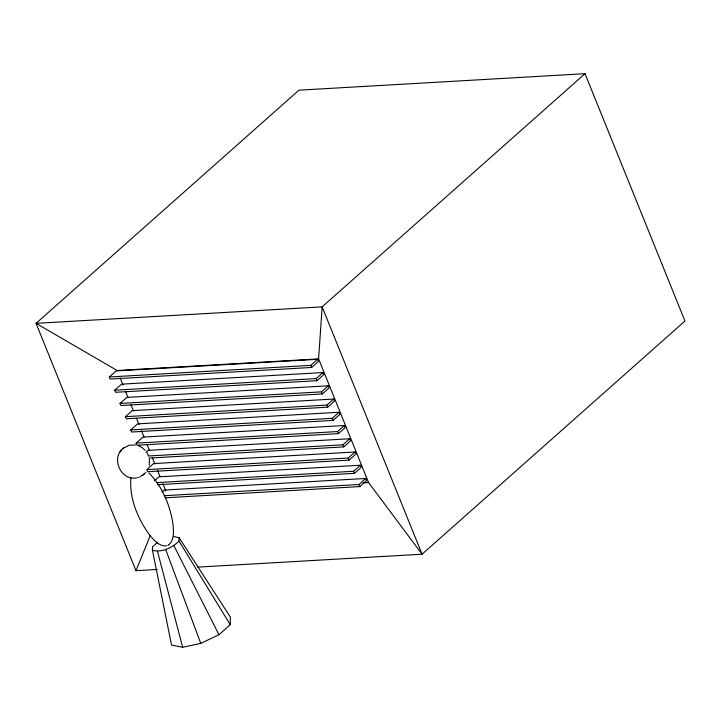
<?xml version="1.0" encoding="UTF-8"?>
<svg xmlns="http://www.w3.org/2000/svg" width="721" height="721" viewBox="0 0 721 721"><rect width="100%" height="100%" fill="white"/><g stroke="black" fill="none" stroke-linecap="round" stroke-linejoin="round"><path stroke-width="1.08" d="M174.022 536.613L179.06 537.632L230.359 617.122L230.26 624.71L218.959 634.732L200.78 643.366L182.665 647.305L171.535 645.043L152.437 550.276L152.492 546.833L157.602 542.3M230.26 624.71L179.006 541.065L179.06 537.632M157.295 569.455L135.981 570.681L36.05 323.341L322.134 306.867L422.064 554.206L368.575 482.565L318.61 358.896L322.134 306.867L585.019 73.695L684.95 321.043L422.064 554.206L197.689 567.13M149.319 465.315L149.346 459.241M130.889 477.807C129.176 498.608 137.972 519.381 150.202 535.802M135.981 570.681L150.283 535.523M123.651 447.975C110.412 457.42 120.659 481.078 136.611 477.852M121.236 450.264L119.812 452.265M145.858 472.552L139.91 476.896M109.34 376.975L116.162 370.927L317.619 359.319L318.466 361.41L311.652 367.458L110.187 379.066L109.34 376.975L310.805 365.367L317.619 359.319M114.693 390.205L121.507 384.167L322.972 372.559L323.81 374.65L316.997 380.697L115.531 392.296L114.693 390.205L316.149 378.606L322.972 372.559M120.037 403.445L126.851 397.397L328.316 385.798L329.164 387.889L322.341 393.936L120.885 405.535L120.037 403.445L321.503 391.845L328.316 385.798M125.382 416.684L132.204 410.637L333.661 399.037L334.508 401.128L327.695 407.176L126.229 418.775L125.382 416.684L326.847 405.085L333.661 399.037M130.735 429.923L137.549 423.876L339.014 412.277L339.861 414.368L333.039 420.406L131.583 432.014L130.735 429.923L332.192 418.315L339.014 412.277M136.08 443.154L142.902 437.115L344.359 425.507L345.206 427.598L338.392 433.645L136.927 445.245L136.08 443.154L337.545 431.555L344.359 425.507M145.975 452.364L148.247 450.346L349.712 438.747L350.55 440.837L343.737 446.885L148.995 458.096M147.535 468.956L153.591 463.585L355.056 451.986L355.904 454.077L349.09 460.124L147.625 471.723L146.778 469.632M154.402 480.853L158.944 476.824L360.401 465.225L361.248 467.316L354.435 473.355L157.448 484.701M162.018 492.073L164.289 490.064L365.754 478.456L366.601 480.547L359.779 486.594L165.037 497.814M152.437 550.276C161.982 552.863 172.265 547.699 179.006 541.065M148.147 456.005L342.89 444.794L349.712 438.747M147.895 469.569L348.243 458.033L355.056 451.986M156.601 482.61L353.587 471.264L360.401 465.225M164.19 495.724L358.941 484.503L365.754 478.456M123.67 447.975L129.438 445.172L135.575 445.001M122.813 448.633L124.336 447.444M142.749 475.373L144.272 474.184M168.966 544.706C174.545 539.479 173.599 530.701 172.941 523.797C169.976 505.178 162.459 486.441 148.868 473.03M168.57 544.968L167.804 545.364M137.657 477.644L138.774 477.32M166.443 545.833C159.9 546.653 154.736 540.912 150.797 536.496M585.019 73.695L298.936 90.17L36.05 323.341L117.144 370.495L318.61 358.896M362.978 482.89L368.575 482.565M138.378 445.695L142.055 447.552L145.128 450.355M147.03 452.761L148.355 455.33M173.896 545.608L218.959 634.732M310.805 365.367L311.652 367.458M316.149 378.606L316.997 380.697M321.503 391.845L322.341 393.936M326.847 405.085L327.695 407.176M332.192 418.315L333.039 420.406M337.545 431.555L338.392 433.645M342.89 444.794L343.737 446.885M348.243 458.033L349.09 460.124M353.587 471.264L354.435 473.355M358.941 484.503L359.779 486.594M120.083 377.768L123.021 385.041M125.544 391.278L128.059 397.514M130.997 404.787L133.52 411.024M136.458 418.297L138.982 424.534M141.496 430.77L144.02 437.007M146.958 444.28L149.472 450.517M152.41 457.79L154.934 464.027M157.457 470.263L159.972 476.5M162.91 483.773L165.848 491.046M165.668 549.51L200.78 643.366M157.475 551.295L182.665 647.305"/></g></svg>
